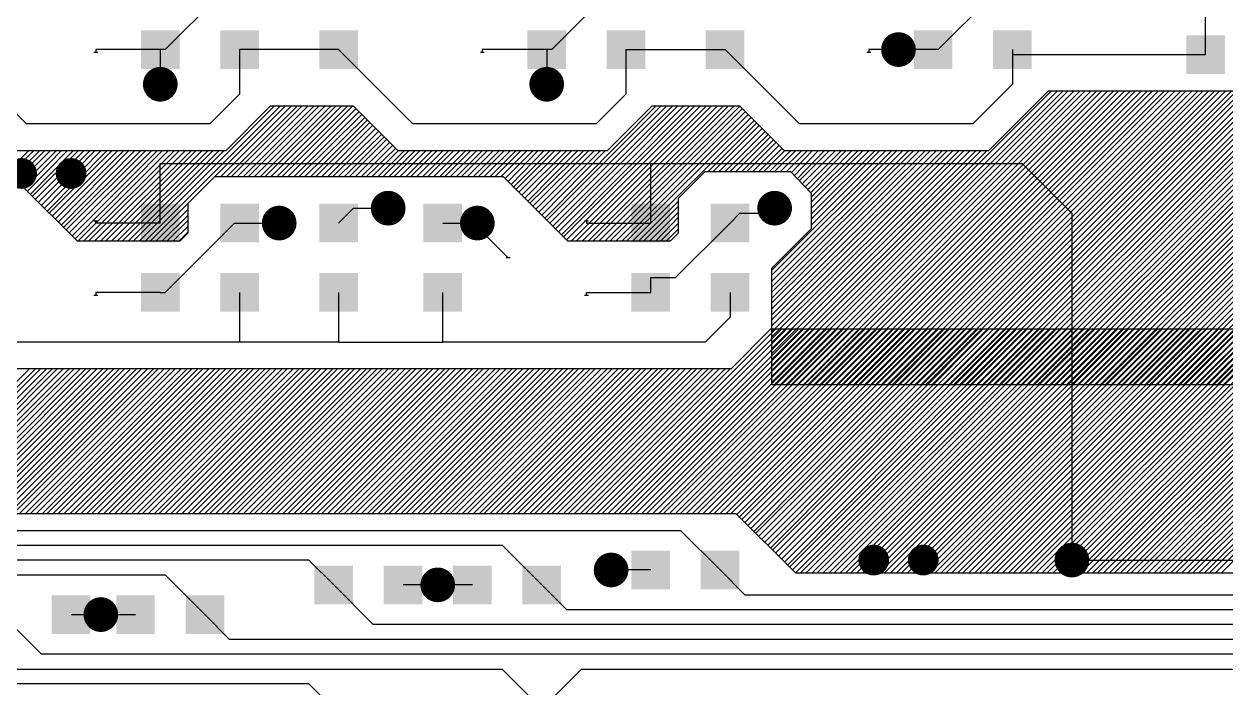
# Model space of a CAD drawing. Extents: x 295 to 953, y 10 to 290.
# Drawn here: x 749.3 to 800.1, y 180.2 to 208.2 of the extents above; entities that cross this region are included whole.
import ezdxf

# ---------------------------------------------------------------- set-up
doc = ezdxf.new("R2010")
doc.units = 0
doc.header["$LTSCALE"] = 5
doc.header["$MEASUREMENT"] = 0
doc.layers.get('0').update_dxf_attribs({"linetype": 'CONTINUOUS', "lineweight": 25})
doc.layers.add('ART01_PHO', color=7, linetype='CONTINUOUS')

msp = doc.modelspace()

# ---------------------------------------------------------------- linework, layer by layer
for points, const_width in [([(785.908, 207.168, 1), (786.641, 207.168, 1)], 0.733), ([(754.685, 205.701, 1), (755.418, 205.701, 1)], 0.733), ([(771.03, 205.701, 1), (771.763, 205.701, 1)], 0.733), ([(748.859, 201.929, 1), (749.509, 201.929, 1)], 0.65), ([(750.955, 201.929, 1), (751.605, 201.929, 1)], 0.65), ([(764.324, 200.462, 1), (765.058, 200.462, 1)], 0.733), ([(780.669, 200.462, 1), (781.403, 200.462, 1)], 0.733), ([(759.714, 199.833, 1), (760.448, 199.833, 1)], 0.733), ([(768.096, 199.833, 1), (768.83, 199.833, 1)], 0.733), ([(784.902, 185.584, 1), (785.552, 185.584, 1)], 0.65), ([(786.998, 185.584, 1), (787.647, 185.584, 1)], 0.65), ([(793.242, 185.584, 1), (793.976, 185.584, 1)], 0.733), ([(773.754, 185.165, 1), (774.487, 185.165, 1)], 0.733), ([(766.42, 184.536, 1), (767.153, 184.536, 1)], 0.733), ([(752.17, 183.279, 1), (752.904, 183.279, 1)], 0.733)]:
    msp.add_lwpolyline(points, format="xyb", close=True, dxfattribs=dict(const_width=const_width))
for points in [[(755.869, 207.985), (755.869, 206.35), (754.234, 207.985), (754.234, 206.35)], [(759.222, 207.985), (759.222, 206.35), (757.587, 207.985), (757.587, 206.35)], [(763.413, 207.985), (763.413, 206.35), (761.778, 207.985), (761.778, 206.35)], [(772.214, 207.985), (772.214, 206.35), (770.579, 207.985), (770.579, 206.35)], [(775.567, 207.985), (775.567, 206.35), (773.932, 207.985), (773.932, 206.35)], [(779.758, 207.985), (779.758, 206.35), (778.123, 207.985), (778.123, 206.35)], [(788.559, 207.985), (788.559, 206.35), (786.924, 207.985), (786.924, 206.35)], [(791.911, 207.985), (791.911, 206.35), (790.277, 207.985), (790.277, 206.35)], [(800.084, 207.775), (800.084, 206.141), (798.449, 207.775), (798.449, 206.141)], [(755.869, 200.651), (755.869, 199.016), (754.234, 200.651), (754.234, 199.016)], [(759.222, 200.651), (759.222, 199.016), (757.587, 200.651), (757.587, 199.016)], [(763.413, 200.651), (763.413, 199.016), (761.778, 200.651), (761.778, 199.016)], [(767.813, 200.651), (767.813, 199.016), (766.179, 200.651), (766.179, 199.016)], [(776.614, 200.651), (776.614, 199.016), (774.98, 200.651), (774.98, 199.016)], [(779.967, 200.651), (779.967, 199.016), (778.333, 200.651), (778.333, 199.016)], [(755.869, 197.717), (755.869, 196.082), (754.234, 197.717), (754.234, 196.082)], [(759.222, 197.717), (759.222, 196.082), (757.587, 197.717), (757.587, 196.082)], [(763.413, 197.717), (763.413, 196.082), (761.778, 197.717), (761.778, 196.082)], [(767.813, 197.717), (767.813, 196.082), (766.179, 197.717), (766.179, 196.082)], [(776.614, 197.717), (776.614, 196.082), (774.98, 197.717), (774.98, 196.082)], [(779.967, 197.717), (779.967, 196.082), (778.333, 197.717), (778.333, 196.082)], [(776.614, 185.982), (776.614, 184.348), (774.98, 185.982), (774.98, 184.348)], [(779.548, 185.982), (779.548, 184.348), (777.914, 185.982), (777.914, 184.348)], [(763.203, 185.353), (763.203, 183.719), (761.569, 185.353), (761.569, 183.719)], [(766.137, 185.353), (766.137, 183.719), (764.502, 185.353), (764.502, 183.719)], [(769.07, 185.353), (769.07, 183.719), (767.436, 185.353), (767.436, 183.719)], [(772.004, 185.353), (772.004, 183.719), (770.37, 185.353), (770.37, 183.719)], [(752.097, 184.096), (752.097, 182.462), (750.462, 184.096), (750.462, 182.462)], [(754.821, 184.096), (754.821, 182.462), (753.187, 184.096), (753.187, 182.462)], [(757.755, 184.096), (757.755, 182.462), (756.12, 184.096), (756.12, 182.462)]]:
    msp.add_solid(points)
at = {"layer": 'ART01_PHO', "color": 7}
for p, q in [((799.267, 206.958), (799.267, 215.759)), ((758.195, 210.101), (755.261, 207.168)), ((774.54, 210.101), (771.606, 207.168)), ((790.885, 210.101), (787.951, 207.168)), ((749.394, 204.024), (746.251, 207.168)), ((752.411, 207.042), (752.244, 207.042)), ((755.052, 207.168), (752.327, 207.168)), ((752.327, 207.168), (752.327, 207.042)), ((755.261, 207.168), (755.052, 207.168)), ((755.052, 207.168), (755.052, 205.701)), ((762.595, 207.168), (758.404, 207.168)), ((758.404, 207.168), (758.404, 205.282)), ((765.739, 204.024), (762.595, 207.168)), ((768.756, 207.042), (768.589, 207.042)), ((771.397, 207.168), (768.672, 207.168)), ((768.672, 207.168), (768.672, 207.042)), ((771.606, 207.168), (771.397, 207.168)), ((771.397, 207.168), (771.397, 205.701)), ((774.749, 207.168), (774.749, 205.282)), ((774.749, 207.168), (778.94, 207.168)), ((782.084, 204.024), (778.94, 207.168)), ((785.101, 207.042), (784.933, 207.042)), ((787.741, 207.168), (785.017, 207.168)), ((785.017, 207.168), (785.017, 207.042)), ((787.951, 207.168), (787.741, 207.168)), ((791.094, 207.168), (791.094, 206.958)), ((791.094, 207.168), (791.094, 205.701)), ((791.094, 206.958), (799.267, 206.958)), ((797.423, 193.002), (810.876, 206.455)), ((797.632, 193.002), (811.085, 206.455)), ((797.884, 193.002), (811.337, 206.455)), ((798.135, 193.002), (811.588, 206.455)), ((798.345, 193.002), (811.798, 206.455)), ((798.596, 193.002), (812.049, 206.455)), ((798.848, 193.002), (812.301, 206.455)), ((799.057, 193.002), (812.51, 206.455)), ((799.309, 193.002), (812.762, 206.455)), ((799.56, 193.002), (813.013, 206.455)), ((799.77, 193.002), (813.223, 206.455)), ((800.021, 193.002), (813.474, 206.455)), ((780.91, 193.589), (792.729, 205.407)), ((780.91, 193.337), (792.98, 205.407)), ((780.91, 193.086), (793.232, 205.407)), ((781.036, 193.002), (793.441, 205.407)), ((781.287, 193.002), (793.693, 205.407)), ((781.539, 193.002), (793.944, 205.407)), ((781.748, 193.002), (794.154, 205.407)), ((782, 193.002), (794.405, 205.407)), ((782.251, 193.002), (794.657, 205.407)), ((782.461, 193.002), (794.866, 205.407)), ((782.712, 193.002), (795.118, 205.407)), ((782.964, 193.002), (795.369, 205.407)), ((783.173, 193.002), (795.579, 205.407)), ((783.425, 193.002), (795.83, 205.407)), ((783.676, 193.002), (796.081, 205.407)), ((783.886, 193.002), (796.291, 205.407)), ((784.137, 193.002), (796.543, 205.407)), ((784.389, 193.002), (796.794, 205.407)), ((784.598, 193.002), (797.004, 205.407)), ((784.85, 193.002), (797.255, 205.407)), ((785.101, 193.002), (797.506, 205.407)), ((785.311, 193.002), (797.716, 205.407)), ((785.562, 193.002), (797.967, 205.407)), ((785.814, 193.002), (798.219, 205.407)), ((786.023, 193.002), (798.428, 205.407)), ((786.275, 193.002), (798.68, 205.407)), ((786.526, 193.002), (798.931, 205.407)), ((786.736, 193.002), (799.141, 205.407)), ((786.987, 193.002), (799.392, 205.407)), ((787.238, 193.002), (799.644, 205.407)), ((787.448, 193.002), (799.853, 205.407)), ((787.699, 193.002), (800.105, 205.407)), ((787.951, 193.002), (800.356, 205.407)), ((788.161, 193.002), (800.566, 205.407)), ((788.412, 193.002), (800.817, 205.407)), ((788.622, 193.002), (801.027, 205.407)), ((788.873, 193.002), (801.278, 205.407)), ((789.124, 193.002), (801.53, 205.407)), ((789.334, 193.002), (801.739, 205.407)), ((791.094, 205.701), (789.418, 204.024)), ((789.585, 193.002), (801.991, 205.407)), ((789.837, 193.002), (802.242, 205.407)), ((790.046, 193.002), (802.452, 205.407)), ((792.603, 205.407), (790.088, 202.893)), ((790.298, 193.002), (802.703, 205.407)), ((790.549, 193.002), (802.955, 205.407)), ((790.759, 193.002), (803.164, 205.407)), ((791.01, 193.002), (803.416, 205.407)), ((791.262, 193.002), (803.667, 205.407)), ((791.471, 193.002), (803.877, 205.407)), ((791.723, 193.002), (804.128, 205.407)), ((791.974, 193.002), (804.38, 205.407)), ((792.184, 193.002), (804.589, 205.407)), ((792.435, 193.002), (804.841, 205.407)), ((809.577, 205.407), (792.603, 205.407)), ((792.687, 193.002), (805.092, 205.407)), ((792.896, 193.002), (805.302, 205.407)), ((793.148, 193.002), (805.553, 205.407)), ((793.399, 193.002), (805.805, 205.407)), ((793.609, 193.002), (806.014, 205.407)), ((793.86, 193.002), (806.266, 205.407)), ((794.112, 193.002), (806.517, 205.407)), ((794.321, 193.002), (806.727, 205.407)), ((794.573, 193.002), (806.978, 205.407)), ((794.824, 193.002), (807.23, 205.407)), ((795.034, 193.002), (807.439, 205.407)), ((795.285, 193.002), (807.691, 205.407)), ((795.537, 193.002), (807.942, 205.407)), ((795.746, 193.002), (808.152, 205.407)), ((795.998, 193.002), (808.403, 205.407)), ((796.207, 193.002), (808.613, 205.407)), ((796.459, 193.002), (808.864, 205.407)), ((796.71, 193.002), (809.116, 205.407)), ((796.92, 193.002), (809.325, 205.407)), ((797.171, 193.002), (809.577, 205.407)), ((758.404, 205.282), (757.147, 204.024)), ((774.749, 205.282), (773.492, 204.024)), ((754.171, 199.079), (759.871, 204.779)), ((754.423, 199.079), (760.123, 204.779)), ((757.357, 201.803), (760.332, 204.779)), ((757.608, 201.803), (760.584, 204.779)), ((759.704, 204.779), (757.818, 202.893)), ((757.86, 201.803), (760.835, 204.779)), ((758.069, 201.803), (761.045, 204.779)), ((758.321, 201.803), (761.296, 204.779)), ((758.572, 201.803), (761.548, 204.779)), ((758.782, 201.803), (761.757, 204.779)), ((759.033, 201.803), (762.009, 204.779)), ((759.285, 201.803), (762.26, 204.779)), ((759.494, 201.803), (762.47, 204.779)), ((763.224, 204.779), (759.704, 204.779)), ((759.746, 201.803), (762.721, 204.779)), ((759.997, 201.803), (762.973, 204.779)), ((760.207, 201.803), (763.182, 204.779)), ((760.458, 201.803), (763.308, 204.653)), ((760.709, 201.803), (763.434, 204.527)), ((760.919, 201.803), (763.559, 204.402)), ((765.11, 202.893), (763.224, 204.779)), ((771.313, 200.043), (776.007, 204.779)), ((771.397, 199.959), (776.216, 204.779)), ((771.522, 199.833), (776.468, 204.779)), ((771.648, 199.708), (776.719, 204.779)), ((771.774, 199.582), (776.929, 204.779)), ((771.899, 199.456), (777.18, 204.779)), ((772.025, 199.33), (777.432, 204.779)), ((772.109, 199.247), (777.641, 204.779)), ((772.235, 199.121), (777.893, 204.779)), ((772.444, 199.079), (778.144, 204.779)), ((772.654, 199.079), (778.354, 204.779)), ((772.905, 199.079), (778.605, 204.779)), ((773.157, 199.079), (778.856, 204.779)), ((773.366, 199.079), (779.066, 204.779)), ((773.618, 199.079), (779.317, 204.779)), ((773.869, 199.079), (779.569, 204.779)), ((775.839, 204.779), (773.953, 202.893)), ((774.079, 199.079), (779.653, 204.653)), ((774.33, 199.079), (779.779, 204.527)), ((774.582, 199.079), (779.904, 204.402)), ((779.569, 204.779), (775.839, 204.779)), ((781.455, 202.893), (779.569, 204.779)), ((757.147, 204.024), (749.394, 204.024)), ((761.17, 201.803), (763.685, 204.276)), ((761.422, 201.803), (763.811, 204.192)), ((761.631, 201.803), (763.895, 204.066)), ((761.883, 201.803), (764.02, 203.941)), ((773.492, 204.024), (765.739, 204.024)), ((774.791, 199.079), (780.03, 204.276)), ((775.043, 199.079), (780.156, 204.15)), ((778.228, 202.013), (780.281, 204.066)), ((778.437, 202.013), (780.365, 203.941)), ((789.418, 204.024), (782.084, 204.024)), ((762.134, 201.803), (764.146, 203.815)), ((762.344, 201.803), (764.272, 203.689)), ((762.595, 201.803), (764.398, 203.563)), ((762.847, 201.803), (764.523, 203.48)), ((763.056, 201.803), (764.607, 203.354)), ((778.689, 202.013), (780.491, 203.815)), ((778.94, 202.013), (780.617, 203.689)), ((779.15, 202.013), (780.742, 203.563)), ((779.401, 202.013), (780.868, 203.48)), ((779.653, 202.013), (780.994, 203.354)), ((747.969, 201.384), (749.478, 202.893)), ((748.178, 201.384), (749.687, 202.893)), ((748.43, 201.384), (749.939, 202.893)), ((748.639, 201.384), (750.148, 202.893)), ((757.818, 202.893), (748.765, 202.893)), ((748.891, 201.384), (750.4, 202.893)), ((749.142, 201.384), (750.651, 202.893)), ((749.31, 201.3), (750.861, 202.893)), ((749.436, 201.175), (751.112, 202.893)), ((749.561, 201.049), (751.364, 202.893)), ((749.645, 200.965), (751.573, 202.893)), ((749.771, 200.839), (751.825, 202.893)), ((749.897, 200.714), (752.076, 202.893)), ((750.022, 200.588), (752.286, 202.893)), ((750.148, 200.462), (752.537, 202.893)), ((750.274, 200.336), (752.788, 202.893)), ((750.358, 200.252), (752.998, 202.893)), ((750.483, 200.127), (753.249, 202.893)), ((750.609, 200.001), (753.501, 202.893)), ((750.735, 199.875), (753.71, 202.893)), ((750.861, 199.75), (753.962, 202.893)), ((750.944, 199.624), (754.213, 202.893)), ((751.07, 199.54), (754.423, 202.893)), ((751.196, 199.414), (754.674, 202.893)), ((751.322, 199.289), (754.926, 202.893)), ((751.447, 199.163), (755.135, 202.893)), ((751.573, 199.079), (755.387, 202.893)), ((751.825, 199.079), (755.638, 202.893)), ((752.034, 199.079), (755.848, 202.893)), ((752.286, 199.079), (756.099, 202.893)), ((752.537, 199.079), (756.351, 202.893)), ((752.747, 199.079), (756.56, 202.893)), ((752.998, 199.079), (756.812, 202.893)), ((753.249, 199.079), (757.063, 202.893)), ((753.459, 199.079), (757.273, 202.893)), ((753.71, 199.079), (757.524, 202.893)), ((753.92, 199.079), (757.734, 202.893)), ((763.308, 201.803), (764.733, 203.228)), ((763.559, 201.803), (764.859, 203.102)), ((763.769, 201.803), (764.984, 202.977)), ((764.02, 201.803), (765.11, 202.893)), ((764.272, 201.803), (765.361, 202.893)), ((764.481, 201.803), (765.571, 202.893)), ((764.733, 201.803), (765.822, 202.893)), ((764.942, 201.803), (766.032, 202.893)), ((773.953, 202.893), (765.11, 202.893)), ((765.194, 201.803), (766.283, 202.893)), ((765.445, 201.803), (766.535, 202.893)), ((765.655, 201.803), (766.744, 202.893)), ((765.906, 201.803), (766.996, 202.893)), ((766.158, 201.803), (767.247, 202.893)), ((766.367, 201.803), (767.457, 202.893)), ((766.619, 201.803), (767.708, 202.893)), ((766.87, 201.803), (767.96, 202.893)), ((767.08, 201.803), (768.169, 202.893)), ((767.331, 201.803), (768.421, 202.893)), ((767.583, 201.803), (768.672, 202.893)), ((767.792, 201.803), (768.882, 202.893)), ((768.044, 201.803), (769.133, 202.893)), ((768.295, 201.803), (769.385, 202.893)), ((768.505, 201.803), (769.594, 202.893)), ((768.756, 201.803), (769.846, 202.893)), ((769.008, 201.803), (770.097, 202.893)), ((769.217, 201.803), (770.307, 202.893)), ((769.469, 201.803), (770.558, 202.893)), ((769.636, 201.719), (770.81, 202.893)), ((769.762, 201.594), (771.019, 202.893)), ((769.888, 201.468), (771.271, 202.893)), ((769.972, 201.342), (771.522, 202.893)), ((770.097, 201.258), (771.732, 202.893)), ((770.223, 201.133), (771.983, 202.893)), ((770.349, 201.007), (772.235, 202.893)), ((770.474, 200.881), (772.444, 202.893)), ((770.6, 200.755), (772.696, 202.893)), ((770.684, 200.672), (772.947, 202.893)), ((770.81, 200.546), (773.157, 202.893)), ((770.935, 200.42), (773.408, 202.893)), ((771.061, 200.294), (773.66, 202.893)), ((771.187, 200.169), (773.869, 202.893)), ((779.862, 202.013), (781.078, 203.228)), ((780.114, 202.013), (781.203, 203.102)), ((780.365, 202.013), (781.329, 202.977)), ((780.575, 202.013), (781.455, 202.893)), ((780.826, 202.013), (781.706, 202.893)), ((780.91, 197.822), (785.981, 202.893)), ((780.91, 197.612), (786.191, 202.893)), ((780.91, 197.361), (786.442, 202.893)), ((780.91, 197.109), (786.694, 202.893)), ((780.91, 196.9), (786.903, 202.893)), ((780.91, 196.648), (787.155, 202.893)), ((780.91, 196.439), (787.406, 202.893)), ((780.91, 196.187), (787.616, 202.893)), ((780.91, 195.936), (787.867, 202.893)), ((780.91, 195.726), (788.119, 202.893)), ((780.91, 195.475), (788.328, 202.893)), ((780.91, 195.223), (788.58, 202.893)), ((780.91, 195.014), (788.831, 202.893)), ((780.91, 194.762), (789.041, 202.893)), ((780.91, 194.511), (789.292, 202.893)), ((780.91, 194.301), (789.544, 202.893)), ((780.91, 194.05), (789.753, 202.893)), ((780.91, 193.798), (790.005, 202.893)), ((781.036, 202.013), (781.916, 202.893)), ((781.287, 202.013), (782.167, 202.893)), ((790.088, 202.893), (781.455, 202.893)), ((781.539, 202.013), (782.419, 202.893)), ((781.748, 201.971), (782.628, 202.893)), ((781.874, 201.845), (782.88, 202.893)), ((782, 201.719), (783.131, 202.893)), ((782.084, 201.636), (783.341, 202.893)), ((782.209, 201.51), (783.592, 202.893)), ((782.335, 201.384), (783.844, 202.893)), ((782.461, 201.258), (784.053, 202.893)), ((782.586, 201.133), (784.305, 202.893)), ((782.586, 200.923), (784.556, 202.893)), ((782.586, 200.714), (784.766, 202.893)), ((782.586, 200.462), (785.017, 202.893)), ((782.586, 200.211), (785.269, 202.893)), ((782.586, 200.001), (785.478, 202.893)), ((782.586, 199.75), (785.73, 202.893)), ((755.052, 199.833), (755.052, 202.348)), ((755.052, 202.348), (775.797, 202.348)), ((775.797, 199.833), (775.797, 202.348)), ((775.797, 202.348), (791.513, 202.348)), ((791.513, 202.348), (793.609, 200.252)), ((776.971, 200.881), (778.102, 202.013)), ((778.102, 202.013), (781.706, 202.013)), ((781.706, 202.013), (782.586, 201.091)), ((749.226, 201.384), (751.531, 199.079)), ((756.225, 200.672), (757.357, 201.803)), ((757.357, 201.803), (769.552, 201.803)), ((769.552, 201.803), (772.277, 199.079)), ((776.971, 199.414), (776.971, 200.881)), ((782.586, 201.091), (782.586, 199.582)), ((754.633, 199.079), (756.225, 200.672)), ((754.884, 199.079), (756.225, 200.42)), ((756.225, 199.414), (756.225, 200.672)), ((762.595, 199.833), (763.224, 200.462)), ((763.224, 200.462), (764.691, 200.462)), ((775.294, 199.079), (776.971, 200.755)), ((775.504, 199.079), (776.971, 200.546)), ((780.826, 200.252), (781.036, 200.462)), ((752.411, 199.917), (752.244, 199.917)), ((752.327, 199.833), (752.327, 199.917)), ((755.052, 199.833), (752.327, 199.833)), ((755.135, 199.079), (756.225, 200.169)), ((755.261, 196.9), (758.195, 199.833)), ((755.345, 199.079), (756.225, 199.959)), ((758.195, 199.833), (758.404, 199.833)), ((758.404, 199.833), (760.081, 199.833)), ((766.996, 199.833), (768.463, 199.833)), ((768.295, 199.833), (769.762, 198.367)), ((773.157, 199.917), (772.989, 199.917)), ((773.073, 199.917), (773.073, 199.833)), ((773.073, 199.833), (775.797, 199.833)), ((775.755, 199.079), (776.971, 200.294)), ((776.007, 199.079), (776.971, 200.085)), ((776.216, 199.079), (776.971, 199.833)), ((776.845, 197.528), (779.15, 199.833)), ((779.15, 199.833), (779.569, 200.252)), ((779.569, 200.252), (780.826, 200.252)), ((793.609, 200.252), (793.609, 185.584)), ((755.596, 199.079), (756.225, 199.708)), ((755.848, 199.079), (756.225, 199.456)), ((755.89, 199.079), (756.225, 199.414)), ((776.468, 199.079), (776.971, 199.582)), ((776.635, 199.079), (776.971, 199.414)), ((782.586, 199.582), (780.91, 197.906)), ((751.531, 199.079), (755.89, 199.079)), ((772.277, 199.079), (776.635, 199.079)), ((769.846, 198.367), (769.678, 198.367)), ((780.91, 197.906), (780.91, 193.002)), ((775.797, 196.9), (775.797, 197.528)), ((775.797, 197.528), (776.845, 197.528)), ((752.411, 196.774), (752.244, 196.774)), ((755.052, 196.9), (752.327, 196.9)), ((752.327, 196.9), (752.327, 196.774)), ((755.052, 196.9), (755.261, 196.9)), ((758.404, 196.9), (758.404, 194.804)), ((762.595, 196.9), (762.595, 194.804)), ((766.996, 194.804), (766.996, 196.9)), ((773.157, 196.774), (772.989, 196.774)), ((773.073, 196.774), (773.073, 196.9)), ((773.073, 196.9), (775.797, 196.9)), ((779.15, 196.9), (779.15, 195.852)), ((779.15, 195.852), (778.102, 194.804)), ((773.282, 187.554), (781.078, 195.349)), ((773.534, 187.554), (781.329, 195.349)), ((773.743, 187.554), (781.539, 195.349)), ((773.995, 187.554), (781.79, 195.349)), ((774.246, 187.554), (782.042, 195.349)), ((774.456, 187.554), (782.251, 195.349)), ((774.707, 187.554), (782.503, 195.349)), ((774.917, 187.554), (782.712, 195.349)), ((775.168, 187.554), (782.964, 195.349)), ((775.42, 187.554), (783.215, 195.349)), ((775.629, 187.554), (783.425, 195.349)), ((775.881, 187.554), (783.676, 195.349)), ((776.132, 187.554), (783.928, 195.349)), ((776.342, 187.554), (784.137, 195.349)), ((776.593, 187.554), (784.389, 195.349)), ((776.845, 187.554), (784.64, 195.349)), ((777.054, 187.554), (784.85, 195.349)), ((777.306, 187.554), (785.101, 195.349)), ((777.557, 187.554), (785.353, 195.349)), ((777.767, 187.554), (785.562, 195.349)), ((778.018, 187.554), (785.814, 195.349)), ((778.27, 187.554), (786.065, 195.349)), ((778.479, 187.554), (786.275, 195.349)), ((778.731, 187.554), (786.526, 195.349)), ((778.982, 187.554), (786.777, 195.349)), ((779.192, 187.554), (786.987, 195.349)), ((780.868, 195.349), (779.192, 193.673)), ((779.443, 187.512), (787.238, 195.349)), ((779.527, 187.386), (787.49, 195.349)), ((779.653, 187.302), (787.699, 195.349)), ((779.779, 187.177), (787.951, 195.349)), ((779.904, 187.051), (788.202, 195.349)), ((780.03, 186.925), (788.412, 195.349)), ((780.156, 186.799), (788.663, 195.349)), ((780.24, 186.716), (788.915, 195.349)), ((780.365, 186.59), (789.124, 195.349)), ((780.491, 186.464), (789.376, 195.349)), ((780.617, 186.338), (789.627, 195.349)), ((780.742, 186.213), (789.837, 195.349)), ((780.868, 186.087), (790.088, 195.349)), ((836.273, 195.349), (780.868, 195.349)), ((780.952, 186.003), (790.298, 195.349)), ((781.078, 185.877), (790.549, 195.349)), ((781.203, 185.752), (790.801, 195.349)), ((781.329, 185.626), (791.01, 195.349)), ((781.455, 185.5), (791.262, 195.349)), ((781.581, 185.374), (791.513, 195.349)), ((781.664, 185.291), (791.723, 195.349)), ((781.79, 185.165), (791.974, 195.349)), ((781.916, 185.039), (792.226, 195.349)), ((782.125, 185.039), (792.435, 195.349)), ((782.377, 185.039), (792.687, 195.349)), ((782.628, 185.039), (792.938, 195.349)), ((782.838, 185.039), (793.148, 195.349)), ((783.089, 185.039), (793.399, 195.349)), ((783.341, 185.039), (793.651, 195.349)), ((783.55, 185.039), (793.86, 195.349)), ((783.802, 185.039), (794.112, 195.349)), ((784.053, 185.039), (794.363, 195.349)), ((784.263, 185.039), (794.573, 195.349)), ((784.514, 185.039), (794.824, 195.349)), ((784.766, 185.039), (795.076, 195.349)), ((784.975, 185.039), (795.285, 195.349)), ((785.227, 185.039), (795.537, 195.349)), ((785.478, 185.039), (795.788, 195.349)), ((785.688, 185.039), (795.998, 195.349)), ((785.939, 185.039), (796.249, 195.349)), ((786.191, 185.039), (796.501, 195.349)), ((786.4, 185.039), (796.71, 195.349)), ((786.652, 185.039), (796.962, 195.349)), ((786.903, 185.039), (797.213, 195.349)), ((787.113, 185.039), (797.423, 195.349)), ((787.364, 185.039), (797.674, 195.349)), ((787.616, 185.039), (797.926, 195.349)), ((787.825, 185.039), (798.135, 195.349)), ((788.077, 185.039), (798.387, 195.349)), ((788.286, 185.039), (798.596, 195.349)), ((788.538, 185.039), (798.848, 195.349)), ((788.789, 185.039), (799.099, 195.349)), ((788.999, 185.039), (799.309, 195.349)), ((789.25, 185.039), (799.56, 195.349)), ((789.502, 185.039), (799.811, 195.349)), ((789.711, 185.039), (800.021, 195.349)), ((789.963, 185.039), (800.272, 195.349)), ((790.214, 185.039), (800.524, 195.349)), ((790.424, 185.039), (800.734, 195.349)), ((790.675, 185.039), (800.985, 195.349)), ((790.927, 185.039), (801.236, 195.349)), ((791.136, 185.039), (801.446, 195.349)), ((791.388, 185.039), (801.697, 195.349)), ((791.639, 185.039), (801.949, 195.349)), ((791.849, 185.039), (802.158, 195.349)), ((792.1, 185.039), (802.41, 195.349)), ((792.352, 185.039), (802.661, 195.349)), ((792.561, 185.039), (802.871, 195.349)), ((792.813, 185.039), (803.122, 195.349)), ((793.064, 185.039), (803.374, 195.349)), ((793.274, 185.039), (803.583, 195.349)), ((793.525, 185.039), (803.835, 195.349)), ((793.776, 185.039), (804.086, 195.349)), ((793.986, 185.039), (804.296, 195.349)), ((794.237, 185.039), (804.547, 195.349)), ((794.489, 185.039), (804.799, 195.349)), ((794.698, 185.039), (805.008, 195.349)), ((794.95, 185.039), (805.26, 195.349)), ((795.201, 185.039), (805.511, 195.349)), ((795.411, 185.039), (805.721, 195.349)), ((795.662, 185.039), (805.972, 195.349)), ((795.914, 185.039), (806.224, 195.349)), ((796.123, 185.039), (806.433, 195.349)), ((796.375, 185.039), (806.685, 195.349)), ((796.584, 185.039), (806.894, 195.349)), ((796.836, 185.039), (807.146, 195.349)), ((797.087, 185.039), (807.397, 195.349)), ((797.297, 185.039), (807.607, 195.349)), ((797.548, 185.039), (807.858, 195.349)), ((797.8, 185.039), (808.11, 195.349)), ((798.009, 185.039), (808.319, 195.349)), ((798.261, 185.039), (808.571, 195.349)), ((798.512, 185.039), (808.822, 195.349)), ((798.722, 185.039), (809.032, 195.349)), ((798.973, 185.039), (809.283, 195.349)), ((799.225, 185.039), (809.535, 195.349)), ((799.434, 185.039), (809.744, 195.349)), ((799.686, 185.039), (809.996, 195.349)), ((799.937, 185.039), (810.247, 195.349)), ((758.404, 194.804), (748.346, 194.804)), ((762.595, 194.804), (758.404, 194.804)), ((762.595, 194.804), (766.996, 194.804)), ((778.102, 194.804), (766.996, 194.804)), ((736.066, 180.22), (749.519, 193.673)), ((736.318, 180.22), (749.771, 193.673)), ((736.527, 180.22), (749.98, 193.673)), ((736.779, 180.22), (750.232, 193.673)), ((737.03, 180.22), (750.483, 193.673)), ((737.24, 180.22), (750.693, 193.673)), ((737.491, 180.22), (750.944, 193.673)), ((737.743, 180.22), (751.196, 193.673)), ((737.952, 180.22), (751.405, 193.673)), ((745.538, 187.554), (751.657, 193.673)), ((745.789, 187.554), (751.908, 193.673)), ((745.999, 187.554), (752.118, 193.673)), ((746.251, 187.554), (752.369, 193.673)), ((746.502, 187.554), (752.621, 193.673)), ((746.712, 187.554), (752.83, 193.673)), ((746.963, 187.554), (753.082, 193.673)), ((747.214, 187.554), (753.333, 193.673)), ((747.424, 187.554), (753.543, 193.673)), ((747.675, 187.554), (753.794, 193.673)), ((747.927, 187.554), (754.046, 193.673)), ((779.192, 193.673), (747.927, 193.673)), ((748.136, 187.554), (754.255, 193.673)), ((748.388, 187.554), (754.507, 193.673)), ((748.639, 187.554), (754.758, 193.673)), ((748.849, 187.554), (754.968, 193.673)), ((749.1, 187.554), (755.219, 193.673)), ((749.352, 187.554), (755.471, 193.673)), ((749.561, 187.554), (755.68, 193.673)), ((749.813, 187.554), (755.932, 193.673)), ((750.064, 187.554), (756.183, 193.673)), ((750.274, 187.554), (756.393, 193.673)), ((750.525, 187.554), (756.644, 193.673)), ((750.735, 187.554), (756.854, 193.673)), ((750.986, 187.554), (757.105, 193.673)), ((751.238, 187.554), (757.357, 193.673)), ((751.447, 187.554), (757.566, 193.673)), ((751.699, 187.554), (757.818, 193.673)), ((751.95, 187.554), (758.069, 193.673)), ((752.16, 187.554), (758.279, 193.673)), ((752.411, 187.554), (758.53, 193.673)), ((752.663, 187.554), (758.782, 193.673)), ((752.872, 187.554), (758.991, 193.673)), ((753.124, 187.554), (759.243, 193.673)), ((753.375, 187.554), (759.494, 193.673)), ((753.585, 187.554), (759.704, 193.673)), ((753.836, 187.554), (759.955, 193.673)), ((754.088, 187.554), (760.207, 193.673)), ((754.297, 187.554), (760.416, 193.673)), ((754.549, 187.554), (760.668, 193.673)), ((754.8, 187.554), (760.919, 193.673)), ((755.01, 187.554), (761.129, 193.673)), ((755.261, 187.554), (761.38, 193.673)), ((755.513, 187.554), (761.631, 193.673)), ((755.722, 187.554), (761.841, 193.673)), ((755.974, 187.554), (762.092, 193.673)), ((756.225, 187.554), (762.344, 193.673)), ((756.435, 187.554), (762.553, 193.673)), ((756.686, 187.554), (762.805, 193.673)), ((756.938, 187.554), (763.056, 193.673)), ((757.147, 187.554), (763.266, 193.673)), ((757.399, 187.554), (763.517, 193.673)), ((757.65, 187.554), (763.769, 193.673)), ((757.86, 187.554), (763.978, 193.673)), ((758.111, 187.554), (764.23, 193.673)), ((758.321, 187.554), (764.439, 193.673)), ((758.572, 187.554), (764.691, 193.673)), ((758.824, 187.554), (764.942, 193.673)), ((759.033, 187.554), (765.152, 193.673)), ((759.285, 187.554), (765.403, 193.673)), ((759.536, 187.554), (765.655, 193.673)), ((759.746, 187.554), (765.864, 193.673)), ((759.997, 187.554), (766.116, 193.673)), ((760.248, 187.554), (766.367, 193.673)), ((760.458, 187.554), (766.577, 193.673)), ((760.709, 187.554), (766.828, 193.673)), ((760.961, 187.554), (767.08, 193.673)), ((761.17, 187.554), (767.289, 193.673)), ((761.422, 187.554), (767.541, 193.673)), ((761.673, 187.554), (767.792, 193.673)), ((761.883, 187.554), (768.002, 193.673)), ((762.134, 187.554), (768.253, 193.673)), ((762.386, 187.554), (768.505, 193.673)), ((762.595, 187.554), (768.714, 193.673)), ((762.847, 187.554), (768.966, 193.673)), ((763.098, 187.554), (769.217, 193.673)), ((763.308, 187.554), (769.427, 193.673)), ((763.559, 187.554), (769.678, 193.673)), ((763.811, 187.554), (769.93, 193.673)), ((764.02, 187.554), (770.139, 193.673)), ((764.272, 187.554), (770.391, 193.673)), ((764.523, 187.554), (770.642, 193.673)), ((764.733, 187.554), (770.852, 193.673)), ((764.984, 187.554), (771.103, 193.673)), ((765.236, 187.554), (771.355, 193.673)), ((765.445, 187.554), (771.564, 193.673)), ((765.697, 187.554), (771.816, 193.673)), ((765.948, 187.554), (772.067, 193.673)), ((766.158, 187.554), (772.277, 193.673)), ((766.409, 187.554), (772.528, 193.673)), ((766.619, 187.554), (772.738, 193.673)), ((766.87, 187.554), (772.989, 193.673)), ((767.122, 187.554), (773.241, 193.673)), ((767.331, 187.554), (773.45, 193.673)), ((767.583, 187.554), (773.702, 193.673)), ((767.834, 187.554), (773.953, 193.673)), ((768.044, 187.554), (774.163, 193.673)), ((768.295, 187.554), (774.414, 193.673)), ((768.547, 187.554), (774.665, 193.673)), ((768.756, 187.554), (774.875, 193.673)), ((769.008, 187.554), (775.126, 193.673)), ((769.259, 187.554), (775.378, 193.673)), ((769.469, 187.554), (775.588, 193.673)), ((769.72, 187.554), (775.839, 193.673)), ((769.972, 187.554), (776.09, 193.673)), ((770.181, 187.554), (776.3, 193.673)), ((770.433, 187.554), (776.551, 193.673)), ((770.684, 187.554), (776.803, 193.673)), ((770.894, 187.554), (777.012, 193.673)), ((771.145, 187.554), (777.264, 193.673)), ((771.397, 187.554), (777.515, 193.673)), ((771.606, 187.554), (777.725, 193.673)), ((771.858, 187.554), (777.976, 193.673)), ((772.109, 187.554), (778.228, 193.673)), ((772.319, 187.554), (778.437, 193.673)), ((772.57, 187.554), (778.689, 193.673)), ((772.821, 187.554), (778.94, 193.673)), ((773.031, 187.554), (779.15, 193.673)), ((780.91, 193.002), (836.273, 193.002)), ((745.412, 187.554), (779.401, 187.554)), ((779.401, 187.554), (781.916, 185.039)), ((745.622, 186.841), (777.054, 186.841)), ((777.054, 186.841), (778.731, 185.165)), ((746.041, 186.213), (769.511, 186.213)), ((769.511, 186.213), (771.187, 184.536)), ((761.338, 185.584), (746.46, 185.584)), ((762.386, 184.536), (761.338, 185.584)), ((793.609, 185.584), (807.23, 185.584)), ((775.797, 185.165), (774.121, 185.165)), ((778.731, 185.165), (779.779, 184.117)), ((746.879, 184.955), (755.261, 184.955)), ((756.938, 183.279), (755.261, 184.955)), ((781.916, 185.039), (810.373, 185.039)), ((764.062, 182.86), (762.386, 184.536)), ((768.253, 184.536), (765.32, 184.536)), ((771.187, 184.536), (772.235, 183.488)), ((779.779, 184.117), (835.519, 184.117)), ((750.022, 181.603), (748.346, 183.279)), ((751.28, 183.279), (754.004, 183.279)), ((757.985, 182.231), (756.938, 183.279)), ((772.235, 183.488), (836.357, 183.488)), ((837.028, 182.86), (764.062, 182.86)), ((837.656, 182.231), (757.985, 182.231)), ((840.758, 181.603), (750.022, 181.603)), ((746.041, 180.974), (769.511, 180.974)), ((769.511, 180.974), (771.187, 179.298)), ((771.187, 179.298), (772.863, 180.974)), ((772.863, 180.974), (839.919, 180.974)), ((761.338, 180.345), (746.46, 180.345)), ((762.386, 179.298), (761.338, 180.345))]:
    msp.add_line(p, q, dxfattribs=at)

doc.saveas('drawing.dxf')
